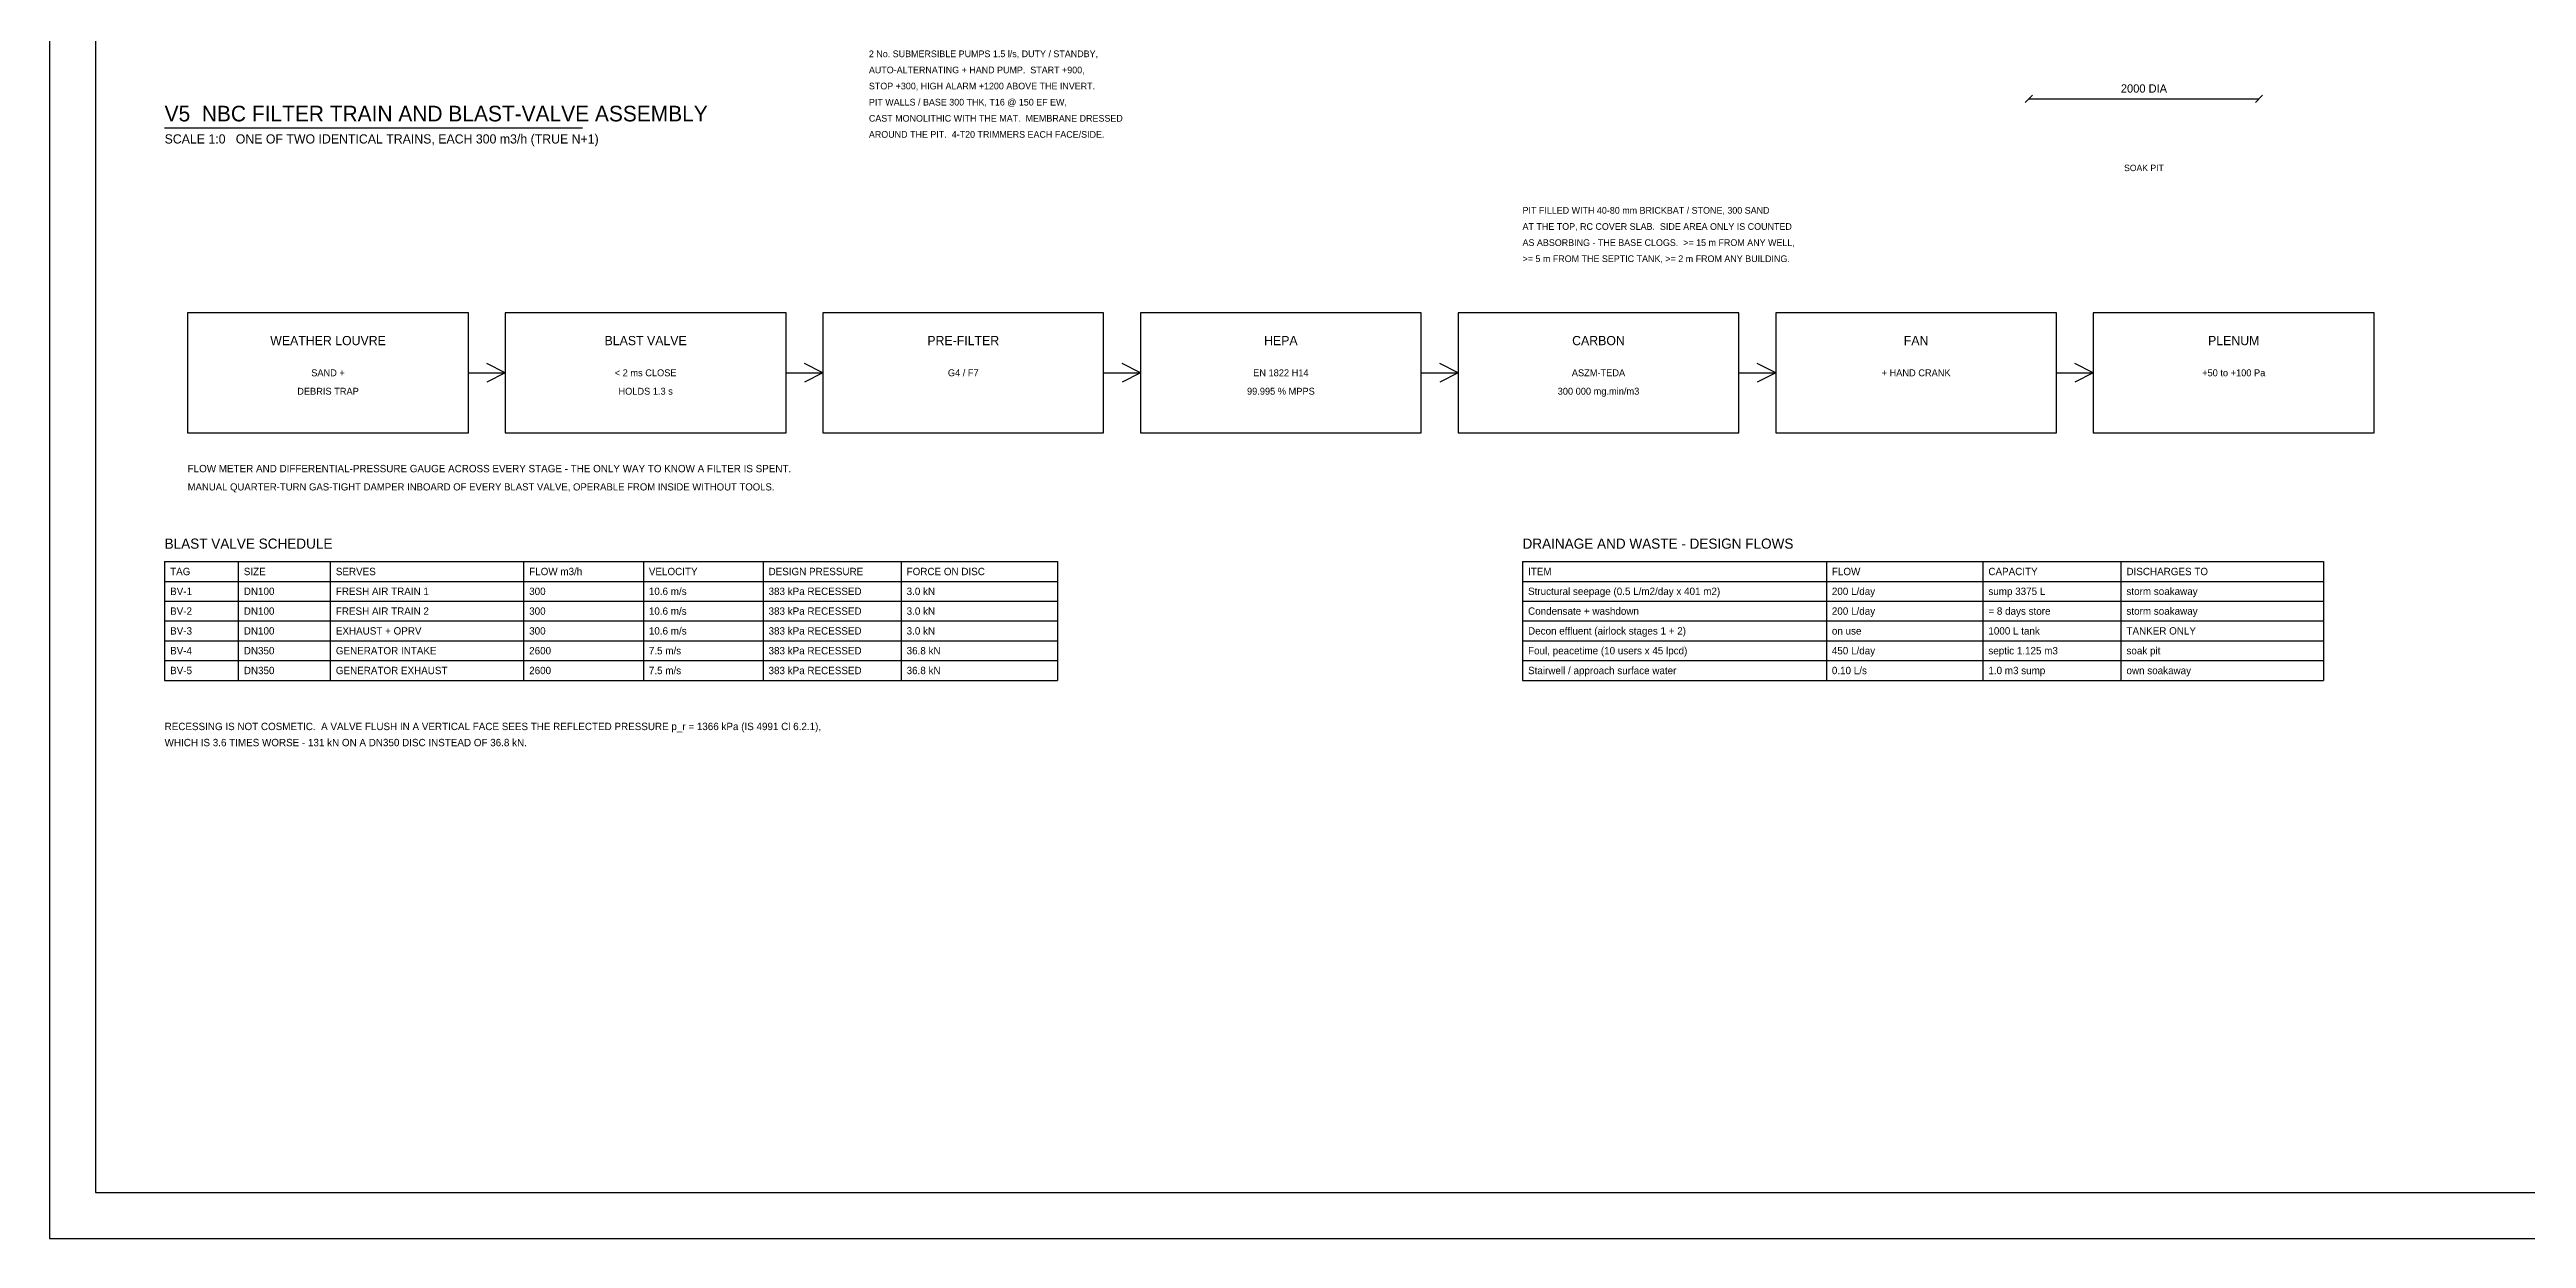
# Model space of a CAD drawing. Extents: x 0 to 841, y 0 to 594.
# Drawn here: x 0 to 538, y 0 to 258 of the extents above; entities that cross this region are included whole.
import ezdxf
from ezdxf.enums import TextEntityAlignment as Align

# ---------------------------------------------------------------- set-up
doc = ezdxf.new("R2010")
doc.units = 0
for name, color, linetype in [('BLAST', 1, 'CONTINUOUS'), ('DIM', 4, 'CONTINUOUS'), ('SERVICES', 2, 'CONTINUOUS'), ('TABLE', 7, 'CONTINUOUS'), ('TEXT', 7, 'CONTINUOUS'), ('TEXT-TITLE', 7, 'CONTINUOUS'), ('TITLEBLOCK', 7, 'CONTINUOUS')]:
    doc.layers.add(name, color=color, linetype=linetype)
doc.styles.get("Standard").update_dxf_attribs({"font": 'txt', "width": 0.8})

msp = doc.modelspace()

# ---------------------------------------------------------------- linework, layer by layer
at = {"layer": 'BLAST'}
for p, q in [((160, 201), (99, 201)), ((99, 201), (99, 175)), ((160, 175), (160, 201)), ((99, 175), (160, 175))]:
    msp.add_line(p, q, dxfattribs=at)
at = {"layer": 'DIM'}
for p, q in [((429.2222, 246.7222), (430.7778, 248.2778)), ((479.2222, 246.7222), (480.7778, 248.2778)), ((430, 247.5), (480, 247.5))]:
    msp.add_line(p, q, dxfattribs=at)
at = {"layer": 'SERVICES'}
for p, q in [((91, 201), (30, 201)), ((30, 201), (30, 175)), ((91, 175), (91, 201)), ((229, 201), (168, 201)), ((168, 201), (168, 175)), ((229, 175), (229, 201)), ((298, 201), (237, 201)), ((237, 201), (237, 175)), ((298, 175), (298, 201)), ((367, 201), (306, 201)), ((306, 201), (306, 175)), ((367, 175), (367, 201)), ((436, 201), (375, 201)), ((375, 201), (375, 175)), ((436, 175), (436, 201)), ((505, 201), (444, 201)), ((444, 201), (444, 175)), ((505, 175), (505, 201)), ((99, 188), (95, 190)), ((168, 188), (164, 190)), ((237, 188), (233, 190)), ((306, 188), (302, 190)), ((375, 188), (371, 190)), ((444, 188), (440, 190)), ((91, 188), (99, 188)), ((99, 188), (95, 186)), ((160, 188), (168, 188)), ((168, 188), (164, 186)), ((229, 188), (237, 188)), ((237, 188), (233, 186)), ((298, 188), (306, 188)), ((306, 188), (302, 186)), ((367, 188), (375, 188)), ((375, 188), (371, 186)), ((436, 188), (444, 188)), ((444, 188), (440, 186)), ((30, 175), (91, 175)), ((168, 175), (229, 175)), ((237, 175), (298, 175)), ((306, 175), (367, 175)), ((375, 175), (436, 175)), ((444, 175), (505, 175))]:
    msp.add_line(p, q, dxfattribs=at)
at = {"layer": 'TABLE'}
for p, q in [((25, 147), (219, 147)), ((25, 147), (25, 121.2)), ((41, 147), (41, 121.2)), ((61, 147), (61, 121.2)), ((103, 147), (103, 121.2)), ((129, 147), (129, 121.2)), ((155, 147), (155, 121.2)), ((185, 147), (185, 121.2)), ((219, 147), (219, 121.2)), ((219, 147), (219, 121.2)), ((320, 147), (494, 147)), ((320, 147), (320, 121.2)), ((386, 147), (386, 121.2)), ((420, 147), (420, 121.2)), ((450, 147), (450, 121.2)), ((494, 147), (494, 121.2)), ((494, 147), (494, 121.2)), ((25, 142.7), (219, 142.7)), ((25, 142.7), (219, 142.7)), ((320, 142.7), (494, 142.7)), ((320, 142.7), (494, 142.7)), ((25, 138.4), (219, 138.4)), ((25, 138.4), (219, 138.4)), ((320, 138.4), (494, 138.4)), ((320, 138.4), (494, 138.4)), ((25, 134.1), (219, 134.1)), ((25, 134.1), (219, 134.1)), ((25, 129.8), (219, 129.8)), ((25, 129.8), (219, 129.8)), ((320, 134.1), (494, 134.1)), ((320, 134.1), (494, 134.1)), ((320, 129.8), (494, 129.8)), ((320, 129.8), (494, 129.8)), ((25, 125.5), (219, 125.5)), ((25, 125.5), (219, 125.5)), ((320, 125.5), (494, 125.5)), ((320, 125.5), (494, 125.5)), ((25, 121.2), (219, 121.2)), ((320, 121.2), (494, 121.2))]:
    msp.add_line(p, q, dxfattribs=at)
at = {"layer": 'TEXT-TITLE'}
msp.add_line((25, 241.2), (115.75, 241.2), dxfattribs=at)
at = {"layer": 'TITLEBLOCK'}
for p, q in [((0, 594), (0, 0)), ((10, 584), (10, 10)), ((10, 10), (831, 10)), ((0, 0), (841, 0))]:
    msp.add_line(p, q, dxfattribs=at)

# ---------------------------------------------------------------- texts
at = {"layer": 'DIM'}
msp.add_text('2000 DIA', height=1.8, dxfattribs=at).set_placement((455, 248.31), align=Align.BOTTOM_CENTER)
at = {"layer": 'TABLE'}
for s, p in [('TAG', (26.2, 144.85)), ('SIZE', (42.2, 144.85)), ('SERVES', (62.2, 144.85)), ('FLOW m3/h', (104.2, 144.85)), ('VELOCITY', (130.2, 144.85)), ('DESIGN PRESSURE', (156.2, 144.85)), ('FORCE ON DISC', (186.2, 144.85)), ('ITEM', (321.2, 144.85)), ('FLOW', (387.2, 144.85)), ('CAPACITY', (421.2, 144.85)), ('DISCHARGES TO', (451.2, 144.85)), ('BV-1', (26.2, 140.55)), ('DN100', (42.2, 140.55)), ('FRESH AIR TRAIN 1', (62.2, 140.55)), ('300', (104.2, 140.55)), ('10.6 m/s', (130.2, 140.55)), ('383 kPa RECESSED', (156.2, 140.55)), ('3.0 kN', (186.2, 140.55)), ('Structural seepage (0.5 L/m2/day x 401 m2)', (321.2, 140.55)), ('200 L/day', (387.2, 140.55)), ('sump 3375 L', (421.2, 140.55)), ('storm soakaway', (451.2, 140.55)), ('BV-2', (26.2, 136.25)), ('DN100', (42.2, 136.25)), ('FRESH AIR TRAIN 2', (62.2, 136.25)), ('300', (104.2, 136.25)), ('10.6 m/s', (130.2, 136.25)), ('383 kPa RECESSED', (156.2, 136.25)), ('3.0 kN', (186.2, 136.25)), ('Condensate + washdown', (321.2, 136.25)), ('200 L/day', (387.2, 136.25)), ('= 8 days store', (421.2, 136.25)), ('storm soakaway', (451.2, 136.25)), ('BV-3', (26.2, 131.95)), ('DN100', (42.2, 131.95)), ('EXHAUST + OPRV', (62.2, 131.95)), ('300', (104.2, 131.95)), ('10.6 m/s', (130.2, 131.95)), ('383 kPa RECESSED', (156.2, 131.95)), ('3.0 kN', (186.2, 131.95)), ('Decon effluent (airlock stages 1 + 2)', (321.2, 131.95)), ('on use', (387.2, 131.95)), ('1000 L tank', (421.2, 131.95)), ('TANKER ONLY', (451.2, 131.95)), ('BV-4', (26.2, 127.65)), ('BV-5', (26.2, 123.35)), ('DN350', (42.2, 127.65)), ('DN350', (42.2, 123.35)), ('GENERATOR INTAKE', (62.2, 127.65)), ('GENERATOR EXHAUST', (62.2, 123.35)), ('2600', (104.2, 127.65)), ('2600', (104.2, 123.35)), ('7.5 m/s', (130.2, 127.65)), ('7.5 m/s', (130.2, 123.35)), ('383 kPa RECESSED', (156.2, 127.65)), ('383 kPa RECESSED', (156.2, 123.35)), ('36.8 kN', (186.2, 127.65)), ('36.8 kN', (186.2, 123.35)), ('Stairwell / approach surface water', (321.2, 123.35)), ('Foul, peacetime (10 users x 45 lpcd)', (321.2, 127.65)), ('450 L/day', (387.2, 127.65)), ('0.10 L/s', (387.2, 123.35)), ('septic 1.125 m3', (421.2, 127.65)), ('1.0 m3 sump', (421.2, 123.35)), ('soak pit', (451.2, 127.65)), ('own soakaway', (451.2, 123.35))]:
    msp.add_text(s, height=1.6, dxfattribs=at).set_placement(p, align=Align.MIDDLE_LEFT)
at = {"layer": 'TEXT'}
for s, height, p in [('AUTO-ALTERNATING + HAND PUMP.  START +900,', 1.45, (178, 254.5)), ('2 No. SUBMERSIBLE PUMPS 1.5 l/s, DUTY / STANDBY,', 1.45, (178, 258)), ('STOP +300, HIGH ALARM +1200 ABOVE THE INVERT.', 1.45, (178, 251)), ('PIT WALLS / BASE 300 THK, T16 @ 150 EF EW,', 1.45, (178, 247.5)), ('CAST MONOLITHIC WITH THE MAT.  MEMBRANE DRESSED', 1.45, (178, 244)), ('AROUND THE PIT.  4-T20 TRIMMERS EACH FACE/SIDE.', 1.45, (178, 240.5)), ('PIT FILLED WITH 40-80 mm BRICKBAT / STONE, 300 SAND', 1.45, (320, 224)), ('AT THE TOP, RC COVER SLAB.  SIDE AREA ONLY IS COUNTED', 1.45, (320, 220.5)), ('AS ABSORBING - THE BASE CLOGS.  >= 15 m FROM ANY WELL,', 1.45, (320, 217)), ('>= 5 m FROM THE SEPTIC TANK, >= 2 m FROM ANY BUILDING.', 1.45, (320, 213.5)), ('MANUAL QUARTER-TURN GAS-TIGHT DAMPER INBOARD OF EVERY BLAST VALVE, OPERABLE FROM INSIDE WITHOUT TOOLS.', 1.55, (30, 164)), ('WHICH IS 3.6 TIMES WORSE - 131 kN ON A DN350 DISC INSTEAD OF 36.8 kN.', 1.6, (25, 108.5)), ('RECESSING IS NOT COSMETIC.  A VALVE FLUSH IN A VERTICAL FACE SEES THE REFLECTED PRESSURE p_r = 1366 kPa (IS 4991 Cl 6.2.1),', 1.6, (25, 112))]:
    msp.add_text(s, height=height, dxfattribs=at).set_placement(p, align=Align.TOP_LEFT)
for s, p in [('SAND +', (60.5, 188)), ('< 2 ms CLOSE', (129.5, 188)), ('G4 / F7', (198.5, 188)), ('EN 1822 H14', (267.5, 188)), ('ASZM-TEDA', (336.5, 188)), ('+ HAND CRANK', (405.5, 188)), ('+50 to +100 Pa', (474.5, 188)), ('DEBRIS TRAP', (60.5, 184)), ('HOLDS 1.3 s', (129.5, 184)), ('99.995 % MPPS', (267.5, 184)), ('300 000 mg.min/m3', (336.5, 184))]:
    msp.add_text(s, height=1.5, dxfattribs=at).set_placement(p, align=Align.MIDDLE_CENTER)
at = {"layer": 'TEXT-TITLE'}
for s, height, p in [('V5  NBC FILTER TRAIN AND BLAST-VALVE ASSEMBLY', 3.4, (25, 246)), ('SCALE 1:0   ONE OF TWO IDENTICAL TRAINS, EACH 300 m3/h (TRUE N+1)', 2, (25, 239.8)), ('FLOW METER AND DIFFERENTIAL-PRESSURE GAUGE ACROSS EVERY STAGE - THE ONLY WAY TO KNOW A FILTER IS SPENT.', 1.6, (30, 168)), ('BLAST VALVE SCHEDULE', 2.2, (25, 152)), ('DRAINAGE AND WASTE - DESIGN FLOWS', 2.2, (320, 152))]:
    msp.add_text(s, height=height, dxfattribs=at).set_placement(p, align=Align.TOP_LEFT)
for s, height, p in [('SOAK PIT', 1.4, (455, 232.5)), ('WEATHER LOUVRE', 2, (60.5, 195)), ('BLAST VALVE', 2, (129.5, 195)), ('PRE-FILTER', 2, (198.5, 195)), ('HEPA', 2, (267.5, 195)), ('CARBON', 2, (336.5, 195)), ('FAN', 2, (405.5, 195)), ('PLENUM', 2, (474.5, 195))]:
    msp.add_text(s, height=height, dxfattribs=at).set_placement(p, align=Align.MIDDLE_CENTER)

doc.saveas('drawing.dxf')
